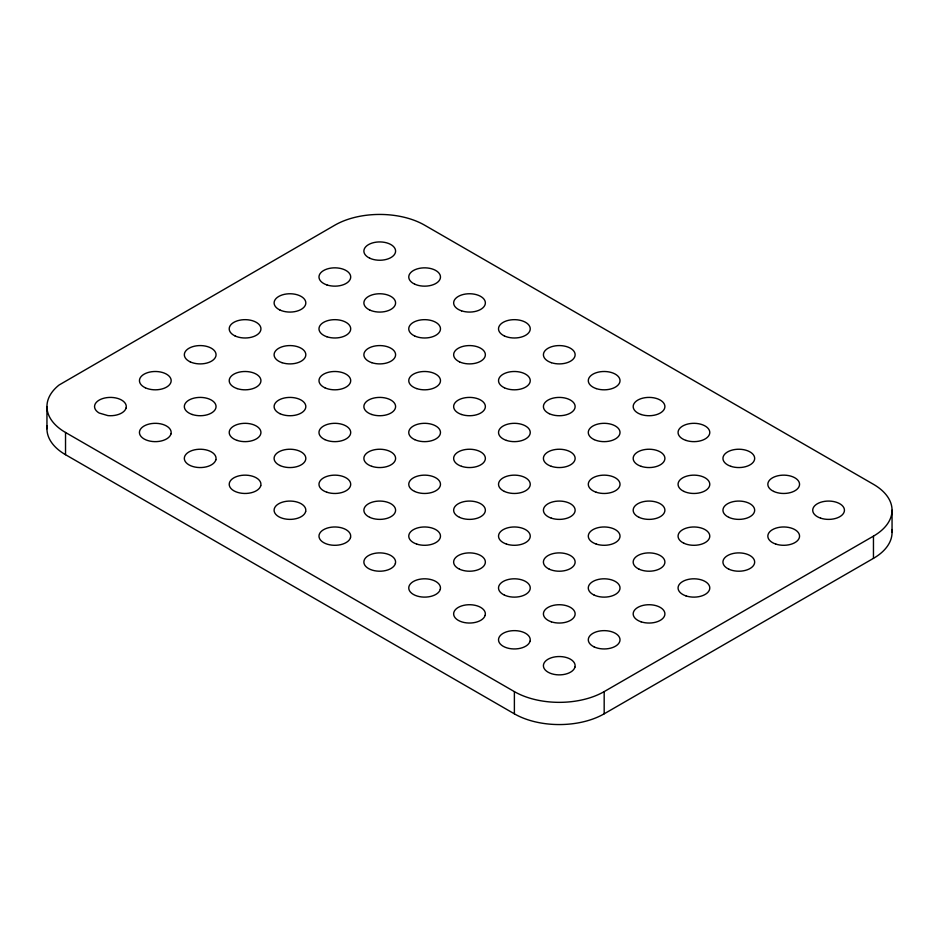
<?xml version="1.0" encoding="UTF-8"?>
<svg xmlns="http://www.w3.org/2000/svg" width="939" height="939" viewBox="0 0 939 939"><rect width="100%" height="100%" fill="white"/><g stroke="black" fill="none" stroke-linecap="round" stroke-linejoin="round"><path stroke-width="1.41" d="M65.53 432.48L514.384 691.62A63.5 36.656 0 0 0 604.176 691.609L873.458 536.134A63.476 36.644 0 0 0 873.458 484.313L424.616 225.172A63.476 36.644 0 0 0 334.836 225.172L59.087 385.013A63.5 36.656 0 0 0 65.53 432.48L65.53 454.699L514.384 713.84A63.5 36.656 0 0 0 604.176 713.816L873.458 558.353A63.476 36.644 0 0 0 891.85 529.561M892.05 510.229L892.05 532.436M873.458 536.134L873.458 558.353M604.176 691.609L604.176 713.816M514.384 691.62L514.384 713.84M46.95 406.552L46.95 428.771M65.53 454.699A63.5 36.656 0 0 1 47.15 425.895M126.096 408.007L125.509 409.404A15.869 9.167 0 0 1 107.938 415.613L99.194 413.043A15.869 9.167 0 0 1 95.32 403.735L96.283 402.408A15.869 9.167 0 0 1 121.636 400.084L123.255 401.188A15.869 9.167 0 0 1 126.096 408.007M170.98 433.912L170.393 435.309A15.869 9.167 0 0 1 145.979 439.898L144.078 438.959A15.869 9.167 0 0 1 140.204 429.651L141.167 428.325A15.869 9.167 0 0 1 166.52 426.001L168.14 427.092A15.869 9.167 0 0 1 170.98 433.912M215.864 459.828L215.277 461.225A15.869 9.167 0 0 1 190.863 465.814L188.962 464.875A15.869 9.167 0 0 1 185.089 455.568L186.051 454.241A15.869 9.167 0 0 1 211.404 451.917L213.024 453.009A15.869 9.167 0 0 1 215.864 459.828M260.749 485.745L260.162 487.141A15.869 9.167 0 0 1 235.748 491.719L233.846 490.792A15.869 9.167 0 0 1 229.985 481.484L230.935 480.146A15.869 9.167 0 0 1 256.288 477.834L257.908 478.925A15.869 9.167 0 0 1 260.749 485.745M305.633 511.661L305.046 513.058A15.869 9.167 0 0 1 280.632 517.635L278.73 516.708A15.869 9.167 0 0 1 274.869 507.389L275.82 506.062A15.869 9.167 0 0 1 301.173 503.75L302.792 504.842A15.869 9.167 0 0 1 305.633 511.661M350.517 537.577L349.93 538.974A15.869 9.167 0 0 1 325.516 543.552L323.615 542.613A15.869 9.167 0 0 1 319.753 533.305L320.704 531.979A15.869 9.167 0 0 1 346.057 529.655L347.676 530.758A15.869 9.167 0 0 1 350.517 537.577M395.401 563.482L394.814 564.879A15.869 9.167 0 0 1 370.4 569.468L368.499 568.529A15.869 9.167 0 0 1 364.637 559.221L365.588 557.895A15.869 9.167 0 0 1 390.953 555.571L392.561 556.663A15.869 9.167 0 0 1 395.401 563.482M440.285 589.399L439.698 590.795A15.869 9.167 0 0 1 415.284 595.373L413.395 594.446A15.869 9.167 0 0 1 409.521 585.138L410.472 583.812A15.869 9.167 0 0 1 435.837 581.487L437.445 582.579A15.869 9.167 0 0 1 440.285 589.399M485.17 615.315L484.583 616.712A15.869 9.167 0 0 1 460.169 621.289L458.279 620.362A15.869 9.167 0 0 1 454.406 611.054L455.356 609.716A15.869 9.167 0 0 1 480.721 607.404L482.329 608.495A15.869 9.167 0 0 1 485.17 615.315M530.054 641.231L529.467 642.628A15.869 9.167 0 0 1 505.053 647.206L503.163 646.278A15.869 9.167 0 0 1 499.29 636.959L500.241 635.633A15.869 9.167 0 0 1 525.605 633.32L527.213 634.412A15.869 9.167 0 0 1 530.054 641.231M574.938 667.136L574.363 668.545A15.869 9.167 0 0 1 549.937 673.122L548.047 672.183A15.869 9.167 0 0 1 544.174 662.875L545.125 661.549A15.869 9.167 0 0 1 570.489 659.225L572.097 660.328A15.869 9.167 0 0 1 574.938 667.136M369.743 258.202A15.869 9.167 0 0 0 395.401 252.521A15.869 9.167 0 0 0 374.039 242.532A15.869 9.167 0 0 0 369.743 258.202M641.102 414.498A15.869 9.167 0 0 0 664.906 406.564A15.869 9.167 0 0 0 641.102 398.629A15.869 9.167 0 0 0 641.102 414.498M820.639 518.164A15.869 9.167 0 0 0 844.443 510.229A15.869 9.167 0 0 0 820.639 502.295A15.869 9.167 0 0 0 820.639 518.164M730.871 466.331A15.869 9.167 0 0 0 754.674 458.396A15.869 9.167 0 0 0 730.871 450.462A15.869 9.167 0 0 0 730.871 466.331M685.986 440.414A15.869 9.167 0 0 0 709.79 432.48A15.869 9.167 0 0 0 685.986 424.545A15.869 9.167 0 0 0 685.986 440.414M326.901 284.928A15.869 9.167 0 0 0 350.705 276.993A15.869 9.167 0 0 0 326.901 269.059A15.869 9.167 0 0 0 326.901 284.928M459.511 569.175A15.869 9.167 0 0 0 485.17 563.482A15.869 9.167 0 0 0 463.807 553.494A15.869 9.167 0 0 0 459.511 569.175M639.048 517.342A15.869 9.167 0 0 0 664.706 511.661A15.869 9.167 0 0 0 643.344 501.672A15.869 9.167 0 0 0 639.048 517.342M416.681 544.068A15.869 9.167 0 0 0 440.485 536.134A15.869 9.167 0 0 0 416.681 528.199A15.869 9.167 0 0 0 416.681 544.068M594.164 646.912A15.869 9.167 0 0 0 619.822 641.231A15.869 9.167 0 0 0 598.46 631.243A15.869 9.167 0 0 0 594.164 646.912M145.31 387.772A15.869 9.167 0 0 0 170.98 382.091A15.869 9.167 0 0 0 149.618 372.102A15.869 9.167 0 0 0 145.31 387.772M728.817 569.175A15.869 9.167 0 0 0 754.475 563.482A15.869 9.167 0 0 0 733.113 553.494A15.869 9.167 0 0 0 728.817 569.175M279.975 310.034A15.869 9.167 0 0 0 305.633 304.342A15.869 9.167 0 0 0 284.271 294.365A15.869 9.167 0 0 0 279.975 310.034M551.334 466.331A15.869 9.167 0 0 0 575.138 458.396A15.869 9.167 0 0 0 551.334 450.462A15.869 9.167 0 0 0 551.334 466.331M775.755 544.068A15.869 9.167 0 0 0 799.559 536.134A15.869 9.167 0 0 0 775.755 528.199A15.869 9.167 0 0 0 775.755 544.068M594.164 439.605A15.869 9.167 0 0 0 619.822 433.912A15.869 9.167 0 0 0 598.46 423.923A15.869 9.167 0 0 0 594.164 439.605M683.932 491.426A15.869 9.167 0 0 0 709.591 485.745A15.869 9.167 0 0 0 688.228 475.756A15.869 9.167 0 0 0 683.932 491.426M596.218 492.247A15.869 9.167 0 0 0 620.022 484.313A15.869 9.167 0 0 0 596.218 476.378A15.869 9.167 0 0 0 596.218 492.247M504.396 491.426A15.869 9.167 0 0 0 530.054 485.745A15.869 9.167 0 0 0 508.692 475.756A15.869 9.167 0 0 0 504.396 491.426M235.09 335.951A15.869 9.167 0 0 0 260.749 330.258A15.869 9.167 0 0 0 239.386 320.269A15.869 9.167 0 0 0 235.09 335.951M641.102 466.331A15.869 9.167 0 0 0 664.906 458.396A15.869 9.167 0 0 0 641.102 450.462A15.869 9.167 0 0 0 641.102 466.331M685.986 595.901A15.869 9.167 0 0 0 709.79 587.967A15.869 9.167 0 0 0 685.986 580.032A15.869 9.167 0 0 0 685.986 595.901M504.396 595.091A15.869 9.167 0 0 0 530.054 589.399A15.869 9.167 0 0 0 508.692 579.41A15.869 9.167 0 0 0 504.396 595.091M596.218 544.068A15.869 9.167 0 0 0 620.022 536.134A15.869 9.167 0 0 0 596.218 528.199A15.869 9.167 0 0 0 596.218 544.068M551.334 518.164A15.869 9.167 0 0 0 575.138 510.229A15.869 9.167 0 0 0 551.334 502.295A15.869 9.167 0 0 0 551.334 518.164M190.194 361.855A15.869 9.167 0 0 0 215.864 356.174A15.869 9.167 0 0 0 194.502 346.186A15.869 9.167 0 0 0 190.194 361.855M506.45 544.068A15.869 9.167 0 0 0 530.253 536.134A15.869 9.167 0 0 0 506.45 528.199A15.869 9.167 0 0 0 506.45 544.068M459.511 517.342A15.869 9.167 0 0 0 485.17 511.661A15.869 9.167 0 0 0 463.807 501.672A15.869 9.167 0 0 0 459.511 517.342M549.28 569.175A15.869 9.167 0 0 0 574.938 563.482A15.869 9.167 0 0 0 553.576 553.494A15.869 9.167 0 0 0 549.28 569.175M641.102 621.818A15.869 9.167 0 0 0 664.906 613.883A15.869 9.167 0 0 0 641.102 605.948A15.869 9.167 0 0 0 641.102 621.818M773.701 491.426A15.869 9.167 0 0 0 799.359 485.745A15.869 9.167 0 0 0 777.997 475.756A15.869 9.167 0 0 0 773.701 491.426M279.975 413.688A15.869 9.167 0 0 0 305.633 408.007A15.869 9.167 0 0 0 284.271 398.019A15.869 9.167 0 0 0 279.975 413.688M237.133 388.593A15.869 9.167 0 0 0 260.936 380.659A15.869 9.167 0 0 0 237.133 372.724A15.869 9.167 0 0 0 237.133 388.593M414.627 439.605A15.869 9.167 0 0 0 440.285 433.912A15.869 9.167 0 0 0 418.923 423.923A15.869 9.167 0 0 0 414.627 439.605M324.859 439.605A15.869 9.167 0 0 0 350.517 433.912A15.869 9.167 0 0 0 329.155 423.923A15.869 9.167 0 0 0 324.859 439.605M551.334 621.818A15.869 9.167 0 0 0 575.138 613.883A15.869 9.167 0 0 0 551.334 605.948A15.869 9.167 0 0 0 551.334 621.818M371.797 466.331A15.869 9.167 0 0 0 395.601 458.396A15.869 9.167 0 0 0 371.797 450.462A15.869 9.167 0 0 0 371.797 466.331M414.627 491.426A15.869 9.167 0 0 0 440.285 485.745A15.869 9.167 0 0 0 418.923 475.756A15.869 9.167 0 0 0 414.627 491.426M594.164 595.091A15.869 9.167 0 0 0 619.822 589.399A15.869 9.167 0 0 0 598.46 579.41A15.869 9.167 0 0 0 594.164 595.091M551.334 362.677A15.869 9.167 0 0 0 575.138 354.742A15.869 9.167 0 0 0 551.334 346.808A15.869 9.167 0 0 0 551.334 362.677M683.932 543.258A15.869 9.167 0 0 0 709.591 537.577A15.869 9.167 0 0 0 688.228 527.589A15.869 9.167 0 0 0 683.932 543.258M639.048 569.175A15.869 9.167 0 0 0 664.706 563.482A15.869 9.167 0 0 0 643.344 553.494A15.869 9.167 0 0 0 639.048 569.175M728.817 517.342A15.869 9.167 0 0 0 754.475 511.661A15.869 9.167 0 0 0 733.113 501.672A15.869 9.167 0 0 0 728.817 517.342M369.743 517.342A15.869 9.167 0 0 0 395.401 511.661A15.869 9.167 0 0 0 374.039 501.672A15.869 9.167 0 0 0 369.743 517.342M506.45 440.414A15.869 9.167 0 0 0 530.253 432.48A15.869 9.167 0 0 0 506.45 424.545A15.869 9.167 0 0 0 506.45 440.414M596.218 388.593A15.869 9.167 0 0 0 620.022 380.659A15.869 9.167 0 0 0 596.218 372.724A15.869 9.167 0 0 0 596.218 388.593M549.28 413.688A15.869 9.167 0 0 0 574.938 408.007A15.869 9.167 0 0 0 553.576 398.019A15.869 9.167 0 0 0 549.28 413.688M461.565 466.331A15.869 9.167 0 0 0 485.369 458.396A15.869 9.167 0 0 0 461.565 450.462A15.869 9.167 0 0 0 461.565 466.331M326.901 492.247A15.869 9.167 0 0 0 350.705 484.313A15.869 9.167 0 0 0 326.901 476.378A15.869 9.167 0 0 0 326.901 492.247M279.975 465.521A15.869 9.167 0 0 0 305.633 459.828A15.869 9.167 0 0 0 284.271 449.84A15.869 9.167 0 0 0 279.975 465.521M416.681 388.593A15.869 9.167 0 0 0 440.485 380.659A15.869 9.167 0 0 0 416.681 372.724A15.869 9.167 0 0 0 416.681 388.593M326.901 336.761A15.869 9.167 0 0 0 350.705 328.826A15.869 9.167 0 0 0 326.901 320.892A15.869 9.167 0 0 0 326.901 336.761M371.797 362.677A15.869 9.167 0 0 0 395.601 354.742A15.869 9.167 0 0 0 371.797 346.808A15.869 9.167 0 0 0 371.797 362.677M461.565 414.498A15.869 9.167 0 0 0 485.369 406.564A15.869 9.167 0 0 0 461.565 398.629A15.869 9.167 0 0 0 461.565 414.498M369.743 310.034A15.869 9.167 0 0 0 395.401 304.342A15.869 9.167 0 0 0 374.039 294.365A15.869 9.167 0 0 0 369.743 310.034M414.627 335.951A15.869 9.167 0 0 0 440.285 330.258A15.869 9.167 0 0 0 418.923 320.269A15.869 9.167 0 0 0 414.627 335.951M504.396 387.772A15.869 9.167 0 0 0 530.054 382.091A15.869 9.167 0 0 0 508.692 372.102A15.869 9.167 0 0 0 504.396 387.772M282.017 362.677A15.869 9.167 0 0 0 305.821 354.742A15.869 9.167 0 0 0 282.017 346.808A15.869 9.167 0 0 0 282.017 362.677M459.511 361.855A15.869 9.167 0 0 0 485.17 356.174A15.869 9.167 0 0 0 463.807 346.186A15.869 9.167 0 0 0 459.511 361.855M414.627 284.118A15.869 9.167 0 0 0 440.285 278.437A15.869 9.167 0 0 0 418.923 268.448A15.869 9.167 0 0 0 414.627 284.118M461.565 310.844A15.869 9.167 0 0 0 485.369 302.91A15.869 9.167 0 0 0 461.565 294.975A15.869 9.167 0 0 0 461.565 310.844M504.396 335.951A15.869 9.167 0 0 0 530.054 330.258A15.869 9.167 0 0 0 508.692 320.269A15.869 9.167 0 0 0 504.396 335.951M192.249 414.498A15.869 9.167 0 0 0 216.052 406.564A15.869 9.167 0 0 0 192.249 398.629A15.869 9.167 0 0 0 192.249 414.498M237.133 440.414A15.869 9.167 0 0 0 260.936 432.48A15.869 9.167 0 0 0 237.133 424.545A15.869 9.167 0 0 0 237.133 440.414M324.859 387.772A15.869 9.167 0 0 0 350.517 382.091A15.869 9.167 0 0 0 329.155 372.102A15.869 9.167 0 0 0 324.859 387.772M371.797 414.498A15.869 9.167 0 0 0 395.601 406.564A15.869 9.167 0 0 0 371.797 398.629A15.869 9.167 0 0 0 371.797 414.498"/></g></svg>
